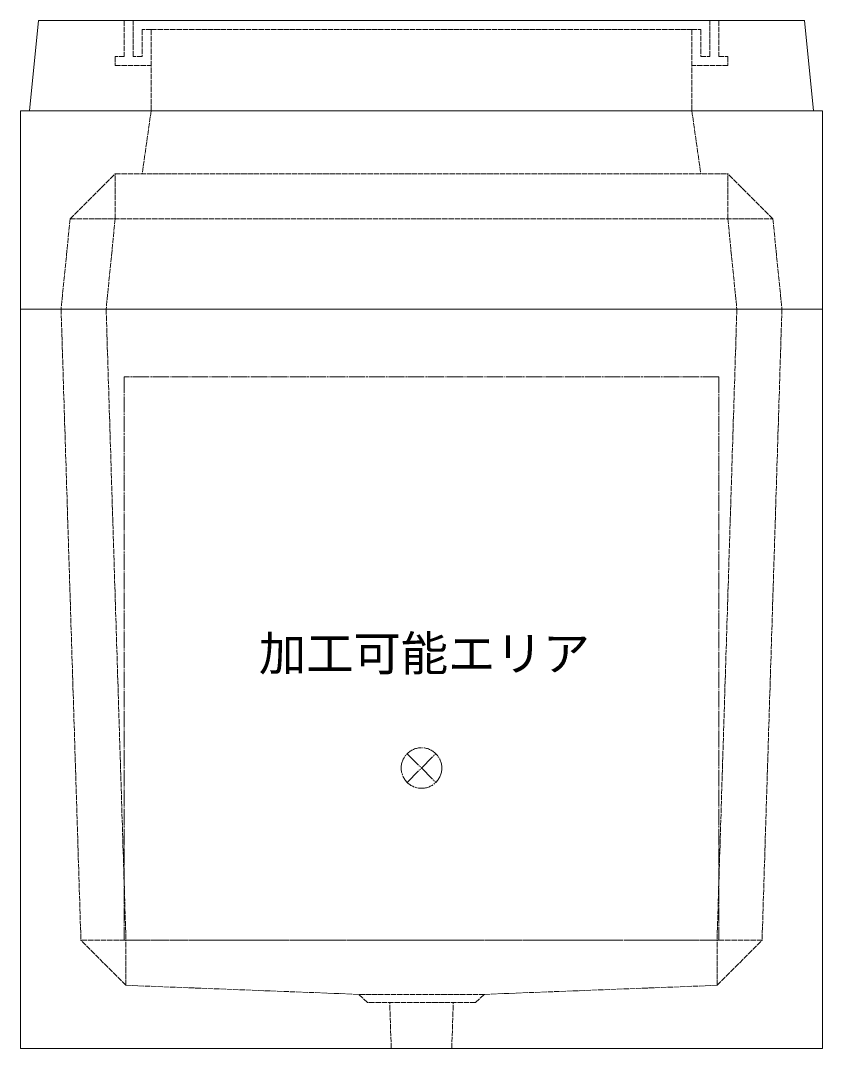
# Model space of a CAD drawing. Units: millimetres, scale not verified. Extents: x -2970 to 2970, y -2100 to 2100.
# Drawn here: x -475 to 415, y -1240 to -100 of the extents above; entities that cross this region are included whole.
import ezdxf
from ezdxf.enums import TextEntityAlignment as Align

# ---------------------------------------------------------------- set-up
doc = ezdxf.new("R2010")
doc.units = ezdxf.units.MM
doc.header["$LTSCALE"] = 10
doc.linetypes.add('LONG_DASHED1', pattern=[7, 6, -1])
doc.linetypes.add('LONG_DOUBLE_CHAIN', pattern=[21.8, 18, -1, 0.6, -0.6, 0.6, -1])
for name, color, linetype, lineweight in [('0-7_D-STR', 7, 'LONG_DASHED1', 9), ('0-8_D-STR-STR4', 134, 'LONG_DASHED1', 9), ('0-A_D-STR-STR5', 1, 'LONG_DOUBLE_CHAIN', 9)]:
    doc.layers.add(name, color=color, linetype=linetype, lineweight=lineweight)
doc.styles.add('ＭＳ ゴシック', font='')
doc.styles.get('ＭＳ ゴシック').set_extended_font_data('MS Gothic')

# ---------------------------------------------------------------- blocks, each defined once
blk = doc.blocks.new('A$C019679C0')
at = {"layer": '0-7_D-STR', "linetype": 'Continuous'}
for p, q in [((-4350, 0), (-4250, 1000)), ((4250, 1000), (-4250, 1000)), ((4350, 0), (4250, 1000)), ((-4350, 0), (4350, 0))]:
    blk.add_line(p, q, dxfattribs=at)
at = {"layer": '0-7_D-STR'}
for p, q in [((-3000, 0), (-3000, 900)), ((3000, 900), (3000, 0))]:
    blk.add_line(p, q, dxfattribs=at)
at = {"layer": '0-8_D-STR-STR4'}
for points in [[(-3300, 1000), (-3300, 600), (-3400, 600), (-3400, 500), (-3000, 500)], [(-3000, 900), (-3100, 900), (-3100, 600), (-3200, 600), (-3200, 1000)], [(3300, 1000), (3300, 600), (3400, 600), (3400, 500), (3000, 500)], [(3100, 900), (3100, 600), (3200, 600), (3200, 1000)], [(-3000, 900), (3000, 900), (3100, 900)]]:
    blk.add_lwpolyline(points, dxfattribs=at)
blk = doc.blocks.new('A$C4CEA1ECE')
at = {"layer": '0-7_D-STR'}
for p, q in [((-3000, 2200), (-3100, 1500)), ((3000, 2200), (3100, 1500)), ((-3900, 1000), (-3400, 1500)), ((-3400, 1500), (3400, 1500)), ((-3400, 1000), (-3400, 1500)), ((3900, 1000), (3400, 1500)), ((3400, 1000), (3400, 1500)), ((-3900, 1000), (-4000, 0)), ((-3900, 1000), (3900, 1000)), ((-3400, 1000), (-3500, 0)), ((3400, 1000), (3500, 0)), ((3900, 1000), (4000, 0))]:
    blk.add_line(p, q, dxfattribs=at)
at = {"layer": '0-7_D-STR', "linetype": 'Continuous'}
for p, q in [((4450, 0), (4450, 2200)), ((-4450, 0), (4450, 0))]:
    blk.add_line(p, q, dxfattribs=at)
blk.add_lwpolyline([(-4450, 0), (-4450, 2200), (4450, 2200)], dxfattribs=at)
blk = doc.blocks.new('A$C37CF2544')
at = {"layer": '0-7_D-STR', "linetype": 'Continuous'}
for p, q in [((-4450, 0), (4450, 0)), ((-4450, -8200), (-4450, 0)), ((4450, -8200), (4450, 0)), ((-4450, -8200), (4450, -8200))]:
    blk.add_line(p, q, dxfattribs=at)
at = {"layer": '0-7_D-STR'}
for p, q in [((-4000, 0), (-3780, -7000)), ((-3500, 0), (-3280, -7000)), ((3500, 0), (3280, -7000)), ((-3280, -7500), (-3780, -7000)), ((-3280, -7500), (-3280, -7000)), ((3280, -7500), (3780, -7000)), ((3280, -7500), (3280, -7000)), ((-3280, -7500), (-700, -7600)), ((3280, -7500), (700, -7600)), ((-600, -7690), (-700, -7600)), ((700, -7600), (-700, -7600)), ((600, -7690), (700, -7600)), ((600, -7690), (-600, -7690)), ((-336.2, -8200), (-352.5, -7690)), ((336.2, -8200), (352.5, -7690))]:
    blk.add_line(p, q, dxfattribs=at)
blk.add_lwpolyline([(4000, 0), (3780, -7000), (-3780, -7000)], dxfattribs=at)
at = {"layer": '0-A_D-STR-STR5'}
for p, q in [((3300, -750), (3300, -7000)), ((3300, -7000), (-3300, -7000))]:
    blk.add_line(p, q, dxfattribs=at)
blk.add_lwpolyline([(3300, -750), (-3300, -750), (-3300, -7000)], dxfattribs=at)
blk = doc.blocks.new('A$C1C640AAB')
at = {"layer": '0-A_D-STR-STR5'}
for p, q in [((-159.1, -159.1), (159.1, 159.1)), ((-159.1, 159.1), (159.1, -159.1))]:
    blk.add_line(p, q, dxfattribs=at)
blk.add_circle((0, 0), 225, dxfattribs=at)
blk = doc.blocks.new('A$C115b363a')
at = {"layer": '0-7_D-STR'}
blk.add_blockref('A$C37CF2544', (0, 0), dxfattribs=at)
at = {"layer": '0-A_D-STR-STR5'}
blk.add_blockref('A$C1C640AAB', (0, -5090), dxfattribs=at)

msp = doc.modelspace()

# ---------------------------------------------------------------- block references
at = {"layer": '0-7_D-STR', "xscale": 0.1, "yscale": 0.1}
for name, p in [('A$C019679C0', (-30, -200)), ('A$C4CEA1ECE', (-30, -420)), ('A$C115b363a', (-30, -420))]:
    msp.add_blockref(name, p, dxfattribs=at)

# ---------------------------------------------------------------- texts
at = {"layer": '0-A_D-STR-STR5', "style": 'ＭＳ ゴシック'}
msp.add_text('加工可能エリア', height=38.49, dxfattribs=at).set_placement((-210.48, -832.7), align=Align.BOTTOM_LEFT)

doc.saveas('drawing.dxf')
